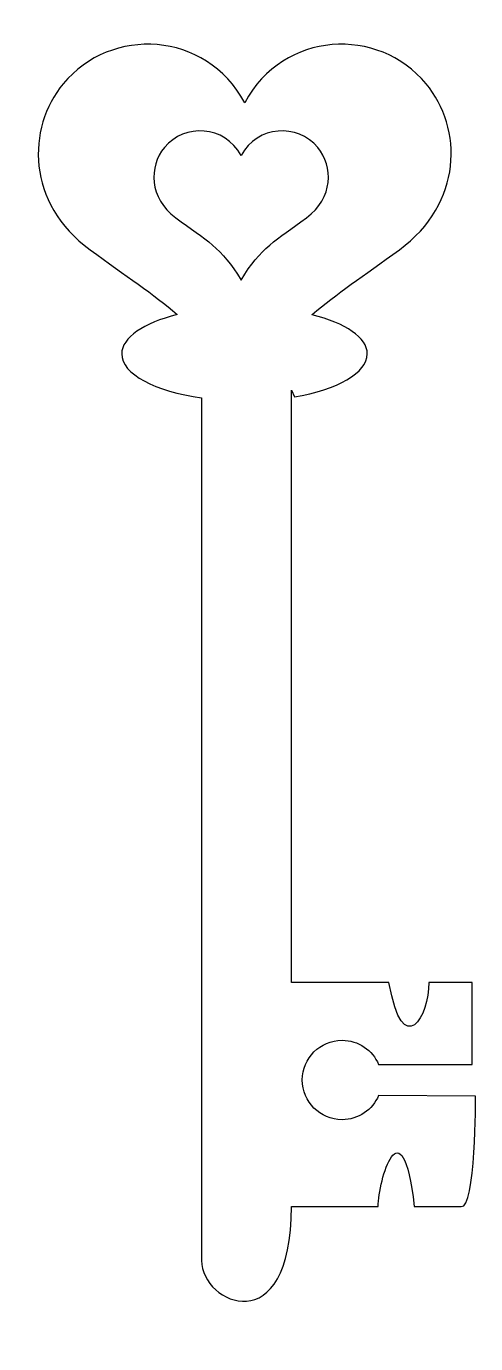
# Model space of a CAD drawing. Header units: centimetres. Extents: x -2.7 to 2.5, y -7.8 to 7.5.
import ezdxf

# ---------------------------------------------------------------- set-up
doc = ezdxf.new("R2010")
doc.units = ezdxf.units.CM
doc.header["$MEASUREMENT"] = 0
doc.layers.add('Camada 1', color=7, linetype='Continuous')

msp = doc.modelspace()

# ---------------------------------------------------------------- linework, layer by layer
at = {"layer": 'Camada 1'}
msp.add_open_spline([(-0.64472, -6.85112), (-0.64472, -6.85112), (-0.64472, 3.20334), (-0.64472, 3.20334), (-0.64472, 3.20334), (-1.18889, 3.28084), (-1.57656, 3.48131), (-1.57656, 3.71642), (-1.57656, 3.71642), (-1.57656, 3.90787), (-1.31949, 4.07639), (-0.93013, 4.17423), (-0.93013, 4.17423), (-0.93013, 4.17423), (-0.93066, 4.17619), (-0.93066, 4.17619), (-0.93066, 4.17619), (-1.20757, 4.41627), (-1.52229, 4.62125), (-1.94515, 4.93028), (-1.94515, 4.93028), (-2.68781, 5.47201), (-2.68823, 6.34436), (-2.25839, 6.86578), (-2.25839, 6.86578), (-1.70311, 7.53433), (-0.59543, 7.48684), (-0.14313, 6.64284), (-0.14313, 6.64284), (0.30957, 7.48683), (1.41595, 7.5343), (1.97176, 6.86578), (1.97176, 6.86578), (2.40372, 6.34437), (2.40197, 5.47201), (1.66061, 4.93027), (1.66061, 4.93027), (1.23706, 4.62124), (0.92213, 4.41626), (0.64503, 4.17618), (0.64503, 4.17618), (0.64503, 4.17618), (0.64442, 4.17303), (0.64442, 4.17303), (0.64442, 4.17303), (1.03127, 4.07505), (1.28627, 3.90712), (1.28627, 3.71641), (1.28627, 3.71641), (1.28627, 3.49329), (0.93723, 3.30136), (0.43645, 3.21614), (0.43645, 3.21614), (0.43645, 3.21614), (0.40221, 3.29544), (0.40221, 3.29544), (0.40221, 3.29544), (0.40221, 3.29544), (0.40221, -3.60926), (0.40221, -3.60926), (0.40221, -3.60926), (0.40221, -3.60926), (1.58109, -3.60926), (1.53897, -3.60926), (1.53897, -3.60926), (1.7005, -4.54374), (2.01395, -3.99018), (2.00207, -3.60926), (2.00207, -3.60926), (2.00207, -3.60926), (2.50734, -3.60926), (2.50734, -3.60926), (2.50734, -3.60926), (2.50734, -3.60926), (2.50734, -4.56576), (2.50734, -4.56576), (2.50734, -4.56576), (2.50734, -4.56576), (1.41826, -4.56576), (1.41826, -4.56576), (1.41826, -4.56576), (1.34799, -4.39952), (1.18344, -4.28292), (0.99159, -4.28292), (0.99159, -4.28292), (0.73584, -4.28292), (0.52849, -4.49027), (0.52849, -4.74602), (0.52849, -4.74602), (0.52849, -5.00177), (0.73584, -5.20912), (0.99159, -5.20912), (0.99159, -5.20912), (1.18344, -5.20912), (1.34798, -5.09249), (1.41834, -4.92625), (1.41834, -4.92625), (1.41834, -4.92625), (1.41834, -4.92625), (1.41834, -4.92625), (1.41834, -4.92625), (1.41834, -4.92625), (2.54943, -4.93488), (2.54943, -4.93488), (2.54943, -4.93488), (2.54943, -4.93488), (2.54943, -6.26166), (2.38102, -6.21959), (2.38102, -6.21959), (2.38102, -6.21959), (1.83366, -6.21959), (1.83366, -6.21959), (1.83366, -6.21959), (1.68716, -4.97729), (1.41268, -5.92484), (1.41268, -6.21959), (1.41268, -6.21959), (1.41268, -6.21959), (0.40223, -6.21959), (0.40223, -6.21959), (0.40223, -6.21959), (0.40223, -7.81952), (-0.64472, -7.35634), (-0.64472, -6.85112)], degree=3, knots=[0, 0, 0, 0, 0.03125, 0.03125, 0.03125, 0.03125, 0.0625, 0.0625, 0.0625, 0.0625, 0.09375, 0.09375, 0.09375, 0.09375, 0.125, 0.125, 0.125, 0.125, 0.15625, 0.15625, 0.15625, 0.15625, 0.1875, 0.1875, 0.1875, 0.1875, 0.21875, 0.21875, 0.21875, 0.21875, 0.25, 0.25, 0.25, 0.25, 0.28125, 0.28125, 0.28125, 0.28125, 0.3125, 0.3125, 0.3125, 0.3125, 0.34375, 0.34375, 0.34375, 0.34375, 0.375, 0.375, 0.375, 0.375, 0.40625, 0.40625, 0.40625, 0.40625, 0.4375, 0.4375, 0.4375, 0.4375, 0.46875, 0.46875, 0.46875, 0.46875, 0.5, 0.5, 0.5, 0.5, 0.53125, 0.53125, 0.53125, 0.53125, 0.5625, 0.5625, 0.5625, 0.5625, 0.59375, 0.59375, 0.59375, 0.59375, 0.625, 0.625, 0.625, 0.625, 0.65625, 0.65625, 0.65625, 0.65625, 0.6875, 0.6875, 0.6875, 0.6875, 0.71875, 0.71875, 0.71875, 0.71875, 0.75, 0.75, 0.75, 0.75, 0.78125, 0.78125, 0.78125, 0.78125, 0.8125, 0.8125, 0.8125, 0.8125, 0.84375, 0.84375, 0.84375, 0.84375, 0.875, 0.875, 0.875, 0.875, 0.90625, 0.90625, 0.90625, 0.90625, 0.9375, 0.9375, 0.9375, 0.9375, 1, 1, 1, 1], dxfattribs=at)
at = {"layer": 'Camada 1', "color": 7}
msp.add_open_spline([(-0.18498, 4.57679), (-0.41451, 4.95692), (-0.58921, 5.04219), (-0.94674, 5.30344), (-0.94674, 5.30344), (-1.2607, 5.53249), (-1.26086, 5.90127), (-1.07917, 6.12166), (-1.07917, 6.12166), (-0.84443, 6.40431), (-0.37617, 6.38421), (-0.18498, 6.02747), (-0.18498, 6.02747), (0.00642, 6.38421), (0.47415, 6.40432), (0.7091, 6.12166), (0.7091, 6.12166), (0.89169, 5.90126), (0.89095, 5.53249), (0.57758, 5.30346), (0.57758, 5.30346), (0.21951, 5.04222), (0.04494, 4.95692), (-0.18498, 4.57679)], degree=3, knots=[0, 0, 0, 0, 0.14285714, 0.14285714, 0.14285714, 0.14285714, 0.28571429, 0.28571429, 0.28571429, 0.28571429, 0.42857143, 0.42857143, 0.42857143, 0.42857143, 0.57142857, 0.57142857, 0.57142857, 0.57142857, 0.71428571, 0.71428571, 0.71428571, 0.71428571, 1, 1, 1, 1], dxfattribs=at)

doc.saveas('drawing.dxf')
